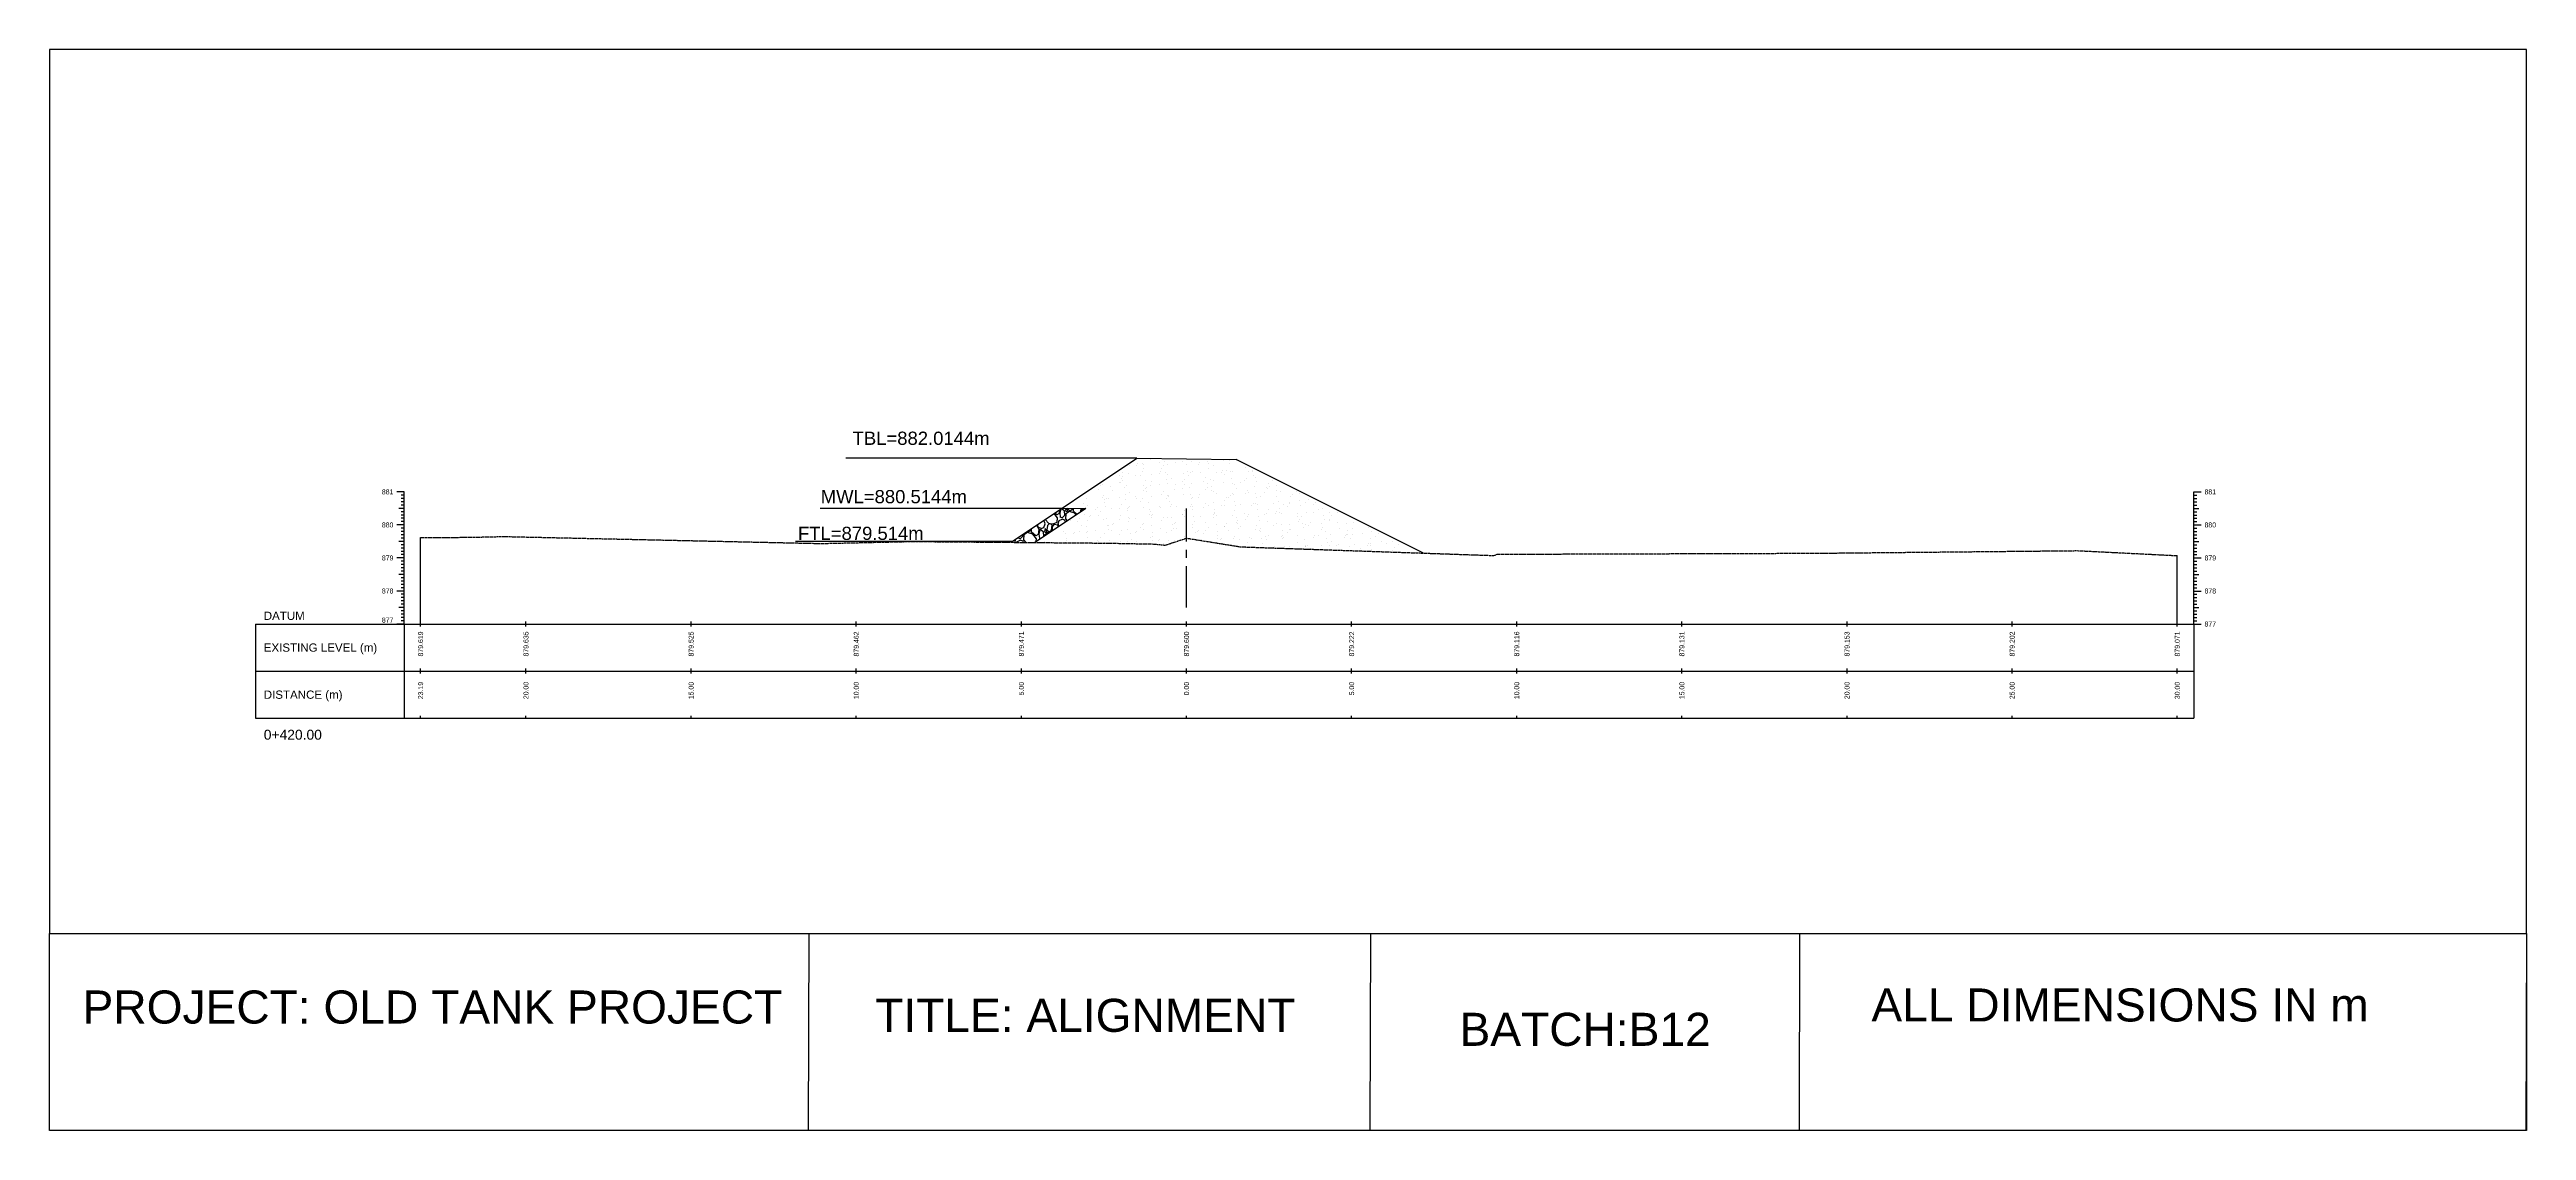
# Model space of a CAD drawing. Header units: millimetres. Extents: x 2640 to 12113, y 6003 to 13668.
# Drawn here: x 2643 to 3393, y 7991 to 8318 of the extents above; entities that cross this region are included whole.
import ezdxf
from ezdxf.enums import TextEntityAlignment as Align

# ---------------------------------------------------------------- set-up
doc = ezdxf.new("R2010")
doc.units = ezdxf.units.MM
doc.linetypes.add('CENTER', pattern=[2, 1.25, -0.25, 0.25, -0.25])
doc.linetypes.add('HIDDEN', pattern=[0.375, 0.25, -0.125])
for name, color, linetype in [('CL', 6, 'CENTER'), ('CS_Drawing', 7, 'Continuous'), ('GL', 3, 'HIDDEN')]:
    doc.layers.add(name, color=color, linetype=linetype)
doc.styles.get("Standard").update_dxf_attribs({"font": 'arial.ttf'})

msp = doc.modelspace()

# ---------------------------------------------------------------- linework, layer by layer
at = {"color": 1}
msp.add_line((2972.498, 8194.748), (2884.331, 8194.748), dxfattribs=at)
for p, q in [((2934.359, 8169.322), (2972.498, 8194.748)), ((2972.498, 8194.748), (3002.496, 8194.419)), ((3059.22, 8166.057), (3002.496, 8194.419)), ((2941.479, 8169.262), (2957.032, 8179.631)), ((2949.751, 8179.583), (2957.032, 8179.631))]:
    msp.add_line(p, q)
at = {"linetype": 'Continuous'}
for p, q in [((2968.088, 8190.539), (2968.088, 8190.539)), ((2970.008, 8190.141), (2970.008, 8190.141)), ((2970.215, 8192.425), (2970.215, 8192.425)), ((2972.325, 8192.669), (2972.325, 8192.669)), ((2972.754, 8193.137), (2972.754, 8193.137)), ((2974.119, 8190.62), (2974.119, 8190.62)), ((2974.276, 8193.254), (2974.276, 8193.254)), ((2974.356, 8192.881), (2974.356, 8192.881)), ((2974.53, 8191.559), (2974.53, 8191.559)), ((2976.576, 8194.476), (2976.576, 8194.476)), ((2979.17, 8193.414), (2979.17, 8193.414)), ((2979.325, 8190.239), (2979.325, 8190.239)), ((2979.754, 8190.708), (2979.754, 8190.708)), ((2979.797, 8191.6), (2979.797, 8191.6)), ((2980.48, 8192.672), (2980.48, 8192.672)), ((2980.798, 8193.901), (2980.798, 8193.901)), ((2981.252, 8190.451), (2981.252, 8190.451)), ((2981.779, 8192.917), (2981.779, 8192.917)), ((2984.065, 8193.574), (2984.065, 8193.574)), ((2986.158, 8193.652), (2986.158, 8193.652)), ((2986.693, 8190.149), (2986.693, 8190.149)), ((2987.521, 8192.793), (2987.521, 8192.793)), ((2987.792, 8190.728), (2987.792, 8190.728)), ((2988.778, 8190.488), (2988.778, 8190.488)), ((2988.959, 8193.734), (2988.959, 8193.734)), ((2989.311, 8190.669), (2989.311, 8190.669)), ((2991.095, 8193.016), (2991.095, 8193.016)), ((2991.524, 8193.484), (2991.524, 8193.484)), ((2991.587, 8190.309), (2991.587, 8190.309)), ((2993.853, 8193.894), (2993.853, 8193.894)), ((2994.061, 8193.07), (2994.061, 8193.07)), ((2994.235, 8191.748), (2994.235, 8191.748)), ((2995.671, 8192.72), (2995.671, 8192.72)), ((2996.481, 8190.469), (2996.481, 8190.469)), ((2998.095, 8190.586), (2998.095, 8190.586)), ((2998.524, 8191.055), (2998.524, 8191.055)), ((2998.747, 8194.054), (2998.747, 8194.054)), ((2999.575, 8190.916), (2999.575, 8190.916)), ((3000.503, 8194.089), (3000.503, 8194.089)), ((3000.549, 8193.264), (3000.549, 8193.264)), ((3000.957, 8190.639), (3000.957, 8190.639)), ((3001.376, 8190.629), (3001.376, 8190.629)), ((3005.253, 8191.896), (3005.253, 8191.896)), ((3006.27, 8190.789), (3006.27, 8190.789)), ((3007.497, 8190.916), (3007.497, 8190.916)), ((3007.548, 8190.835), (3007.548, 8190.835)), ((2957.297, 8182.691), (2957.297, 8182.691)), ((2959.679, 8186.126), (2959.679, 8186.126)), ((2960.716, 8185.446), (2960.716, 8185.446)), ((2961.398, 8186.517), (2961.398, 8186.517)), ((2961.994, 8186.875), (2961.994, 8186.875)), ((2962.191, 8182.851), (2962.191, 8182.851)), ((2962.448, 8183.425), (2962.448, 8183.425)), ((2963.213, 8182.725), (2963.213, 8182.725)), ((2964.573, 8186.286), (2964.573, 8186.286)), ((2965.238, 8184.935), (2965.238, 8184.935)), ((2967.076, 8187.498), (2967.076, 8187.498)), ((2967.085, 8183.011), (2967.085, 8183.011)), ((2967.117, 8189.509), (2967.117, 8189.509)), ((2967.554, 8187.463), (2967.554, 8187.463)), ((2967.759, 8188.569), (2967.759, 8188.569)), ((2967.983, 8187.931), (2967.983, 8187.931)), ((2968.262, 8189.217), (2968.262, 8189.217)), ((2968.716, 8185.767), (2968.716, 8185.767)), ((2968.988, 8183.702), (2968.988, 8183.702)), ((2969.467, 8186.446), (2969.467, 8186.446)), ((2970.23, 8184.515), (2970.23, 8184.515)), ((2971.98, 8183.171), (2971.98, 8183.171)), ((2972.011, 8189.669), (2972.011, 8189.669)), ((2972.238, 8182.505), (2972.238, 8182.505)), ((2973.437, 8189.549), (2973.437, 8189.549)), ((2974.134, 8182.71), (2974.134, 8182.71)), ((2974.361, 8186.606), (2974.361, 8186.606)), ((2974.554, 8185.033), (2974.554, 8185.033)), ((2974.983, 8185.502), (2974.983, 8185.502)), ((2974.984, 8188.109), (2974.984, 8188.109)), ((2975.256, 8186.044), (2975.256, 8186.044)), ((2975.43, 8184.722), (2975.43, 8184.722)), ((2976.59, 8186.566), (2976.59, 8186.566)), ((2976.874, 8183.331), (2976.874, 8183.331)), ((2976.905, 8189.829), (2976.905, 8189.829)), ((2977.008, 8187.711), (2977.008, 8187.711)), ((2979.255, 8186.766), (2979.255, 8186.766)), ((2979.812, 8183.691), (2979.812, 8183.691)), ((2980.494, 8184.762), (2980.494, 8184.762)), ((2981.524, 8188.386), (2981.524, 8188.386)), ((2981.554, 8182.604), (2981.554, 8182.604)), ((2981.698, 8187.064), (2981.698, 8187.064)), ((2981.768, 8183.491), (2981.768, 8183.491)), ((2981.799, 8189.989), (2981.799, 8189.989)), ((2981.983, 8183.072), (2981.983, 8183.072)), ((2982.153, 8183.614), (2982.153, 8183.614)), ((2982.95, 8188.618), (2982.95, 8188.618)), ((2984.008, 8185.282), (2984.008, 8185.282)), ((2984.149, 8186.926), (2984.149, 8186.926)), ((2986.172, 8185.742), (2986.172, 8185.742)), ((2986.324, 8187.81), (2986.324, 8187.81)), ((2986.662, 8183.651), (2986.662, 8183.651)), ((2986.753, 8188.278), (2986.753, 8188.278)), ((2986.854, 8186.813), (2986.854, 8186.813)), ((2987.967, 8189.406), (2987.967, 8189.406)), ((2988.421, 8185.956), (2988.421, 8185.956)), ((2988.693, 8183.891), (2988.693, 8183.891)), ((2988.867, 8182.569), (2988.867, 8182.569)), ((2989.043, 8187.086), (2989.043, 8187.086)), ((2989.325, 8182.759), (2989.325, 8182.759)), ((2991.008, 8182.852), (2991.008, 8182.852)), ((2991.556, 8183.811), (2991.556, 8183.811)), ((2992.532, 8187.793), (2992.532, 8187.793)), ((2993.215, 8188.864), (2993.215, 8188.864)), ((2993.324, 8185.38), (2993.324, 8185.38)), ((2993.753, 8185.849), (2993.753, 8185.849)), ((2993.938, 8187.246), (2993.938, 8187.246)), ((2994.689, 8188.297), (2994.689, 8188.297)), ((2994.961, 8186.232), (2994.961, 8186.232)), ((2995.135, 8184.91), (2995.135, 8184.91)), ((2995.686, 8184.81), (2995.686, 8184.81)), ((2995.778, 8188.058), (2995.778, 8188.058)), ((2996.45, 8183.971), (2996.45, 8183.971)), ((2998.832, 8187.406), (2998.832, 8187.406)), ((2998.893, 8189.845), (2998.893, 8189.845)), ((2999.59, 8183.006), (2999.59, 8183.006)), ((3000.324, 8182.951), (3000.324, 8182.951)), ((3000.753, 8183.419), (3000.753, 8183.419)), ((3001.229, 8188.574), (3001.229, 8188.574)), ((3001.344, 8184.131), (3001.344, 8184.131)), ((3001.403, 8187.252), (3001.403, 8187.252)), ((3001.857, 8183.802), (3001.857, 8183.802)), ((3002.046, 8186.862), (3002.046, 8186.862)), ((3002.778, 8185.629), (3002.778, 8185.629)), ((3003.726, 8187.566), (3003.726, 8187.566)), ((3005.094, 8188.157), (3005.094, 8188.157)), ((3005.268, 8183.986), (3005.268, 8183.986)), ((3005.523, 8188.625), (3005.523, 8188.625)), ((3005.95, 8185.057), (3005.95, 8185.057)), ((3006.239, 8184.291), (3006.239, 8184.291)), ((3007.671, 8189.594), (3007.671, 8189.594)), ((3008.125, 8186.144), (3008.125, 8186.144)), ((3008.397, 8184.079), (3008.397, 8184.079)), ((3008.406, 8188.913), (3008.406, 8188.913)), ((3008.571, 8182.757), (3008.571, 8182.757)), ((3008.62, 8187.726), (3008.62, 8187.726)), ((3009.778, 8183.199), (3009.778, 8183.199)), ((3011.133, 8184.451), (3011.133, 8184.451)), ((3011.628, 8186.037), (3011.628, 8186.037)), ((3012.094, 8185.727), (3012.094, 8185.727)), ((3012.31, 8187.109), (3012.31, 8187.109)), ((3012.523, 8186.196), (3012.523, 8186.196)), ((3013.514, 8187.886), (3013.514, 8187.886)), ((3014.665, 8186.421), (3014.665, 8186.421)), ((3014.781, 8183.055), (3014.781, 8183.055)), ((3014.839, 8185.099), (3014.839, 8185.099)), ((3016.027, 8184.611), (3016.027, 8184.611)), ((3019.094, 8183.298), (3019.094, 8183.298)), ((3019.523, 8183.766), (3019.523, 8183.766)), ((3020.921, 8184.771), (3020.921, 8184.771)), ((3021.562, 8183.991), (3021.562, 8183.991)), ((2944.655, 8174.924), (2944.344, 8175.979)), ((2944.685, 8176.206), (2945.798, 8174.987)), ((2947.131, 8174.924), (2948.338, 8175.432)), ((2948.401, 8176.765), (2947.423, 8178.031)), ((2948.211, 8177.591), (2947.594, 8178.146)), ((2948.973, 8178.035), (2948.211, 8177.591)), ((2948.338, 8175.432), (2948.401, 8176.765)), ((2948.592, 8174.924), (2948.973, 8175.94)), ((2949.06, 8179.123), (2948.973, 8178.035)), ((2948.973, 8175.94), (2949.798, 8176.321)), ((2949.472, 8179.398), (2949.163, 8178.162)), ((2949.163, 8178.162), (2949.29, 8176.956)), ((2949.798, 8176.765), (2949.29, 8176.956)), ((2949.798, 8179.496), (2949.542, 8179.444)), ((2949.798, 8179.496), (2950.433, 8178.924)), ((2950.56, 8177.464), (2949.798, 8176.765)), ((2950.687, 8176.003), (2949.798, 8176.321)), ((2950.433, 8178.924), (2950.56, 8177.464)), ((2950.835, 8175.499), (2950.687, 8176.003)), ((2950.994, 8179.591), (2950.814, 8179.051)), ((2950.814, 8179.051), (2951.005, 8178.607)), ((2950.941, 8177.972), (2950.814, 8176.448)), ((2950.814, 8176.448), (2951.36, 8175.849)), ((2952.084, 8178.67), (2950.941, 8177.972)), ((2951.005, 8178.607), (2951.64, 8178.861)), ((2951.64, 8178.861), (2951.2, 8179.593)), ((2951.443, 8179.948), (2951.443, 8179.948)), ((2951.591, 8179.595), (2951.576, 8179.496)), ((2951.576, 8179.496), (2952.211, 8178.861)), ((2953.672, 8178.162), (2952.084, 8178.67)), ((2952.211, 8178.861), (2952.973, 8179.369)), ((2952.488, 8175.882), (2952.488, 8175.882)), ((2952.973, 8179.369), (2953.001, 8179.604)), ((2953.291, 8178.734), (2953.291, 8179.606)), ((2954.31, 8177.816), (2953.291, 8178.734)), ((2954.065, 8177.652), (2953.672, 8178.162)), ((2954.37, 8175.485), (2954.37, 8175.485)), ((2955.052, 8176.556), (2955.052, 8176.556)), ((2955.449, 8179.62), (2955.361, 8178.516)), ((2955.831, 8179.432), (2955.65, 8178.709)), ((2956.148, 8179.496), (2955.831, 8179.432)), ((2956.148, 8179.496), (2956.438, 8179.234)), ((2956.18, 8181.083), (2956.18, 8181.083)), ((2956.452, 8179.018), (2956.452, 8179.018)), ((2956.626, 8177.696), (2956.626, 8177.696)), ((2957.382, 8176.042), (2957.382, 8176.042)), ((2957.509, 8180.412), (2957.509, 8180.412)), ((2958.013, 8177.051), (2958.013, 8177.051)), ((2958.442, 8177.519), (2958.442, 8177.519)), ((2959.926, 8179.265), (2959.926, 8179.265)), ((2960.467, 8179.729), (2960.467, 8179.729)), ((2960.73, 8177.536), (2960.73, 8177.536)), ((2961.413, 8178.608), (2961.413, 8178.608)), ((2962.276, 8176.202), (2962.276, 8176.202)), ((2962.72, 8181.36), (2962.72, 8181.36)), ((2962.784, 8182.257), (2962.784, 8182.257)), ((2962.894, 8180.038), (2962.894, 8180.038)), ((2963.348, 8176.588), (2963.348, 8176.588)), ((2963.869, 8182.464), (2963.869, 8182.464)), ((2964.82, 8179.425), (2964.82, 8179.425)), ((2965.442, 8175.089), (2965.442, 8175.089)), ((2967.091, 8179.588), (2967.091, 8179.588)), ((2967.17, 8176.362), (2967.17, 8176.362)), ((2967.467, 8177.299), (2967.467, 8177.299)), ((2967.773, 8180.659), (2967.773, 8180.659)), ((2969.162, 8182.38), (2969.162, 8182.38)), ((2969.616, 8178.93), (2969.616, 8178.93)), ((2969.714, 8179.585), (2969.714, 8179.585)), ((2969.784, 8179.827), (2969.784, 8179.827)), ((2969.888, 8176.865), (2969.888, 8176.865)), ((2970.062, 8175.543), (2970.062, 8175.543)), ((2970.213, 8180.295), (2970.213, 8180.295)), ((2970.244, 8176.605), (2970.244, 8176.605)), ((2972.064, 8176.522), (2972.064, 8176.522)), ((2973.451, 8181.639), (2973.451, 8181.639)), ((2974.608, 8179.745), (2974.608, 8179.745)), ((2975.884, 8181.272), (2975.884, 8181.272)), ((2976.156, 8179.207), (2976.156, 8179.207)), ((2976.33, 8177.885), (2976.33, 8177.885)), ((2976.604, 8178.656), (2976.604, 8178.656)), ((2976.783, 8177.398), (2976.783, 8177.398)), ((2976.959, 8176.682), (2976.959, 8176.682)), ((2977.212, 8177.866), (2977.212, 8177.866)), ((2979.237, 8180.076), (2979.237, 8180.076)), ((2979.502, 8179.905), (2979.502, 8179.905)), ((2979.826, 8175.781), (2979.826, 8175.781)), ((2980.508, 8176.852), (2980.508, 8176.852)), ((2981.853, 8176.842), (2981.853, 8176.842)), ((2982.424, 8181.549), (2982.424, 8181.549)), ((2982.599, 8180.227), (2982.599, 8180.227)), ((2982.965, 8180.708), (2982.965, 8180.708)), ((2983.053, 8176.777), (2983.053, 8176.777)), ((2984.212, 8175.436), (2984.212, 8175.436)), ((2984.397, 8180.065), (2984.397, 8180.065)), ((2986.186, 8177.832), (2986.186, 8177.832)), ((2986.237, 8177.646), (2986.237, 8177.646)), ((2986.747, 8177.003), (2986.747, 8177.003)), ((2986.869, 8178.903), (2986.869, 8178.903)), ((2988.554, 8180.174), (2988.554, 8180.174)), ((2988.983, 8180.643), (2988.983, 8180.643)), ((2989.291, 8180.225), (2989.291, 8180.225)), ((2989.321, 8179.119), (2989.321, 8179.119)), ((2989.593, 8177.054), (2989.593, 8177.054)), ((2989.767, 8175.731), (2989.767, 8175.731)), ((2991.641, 8177.163), (2991.641, 8177.163)), ((2992.547, 8179.883), (2992.547, 8179.883)), ((2993.229, 8180.954), (2993.229, 8180.954)), ((2993.237, 8175.217), (2993.237, 8175.217)), ((2994.185, 8180.385), (2994.185, 8180.385)), ((2995.554, 8177.745), (2995.554, 8177.745)), ((2995.589, 8181.46), (2995.589, 8181.46)), ((2995.7, 8176.901), (2995.7, 8176.901)), ((2995.861, 8179.395), (2995.861, 8179.395)), ((2995.983, 8178.213), (2995.983, 8178.213)), ((2996.035, 8178.073), (2996.035, 8178.073)), ((2996.535, 8177.323), (2996.535, 8177.323)), ((2998.007, 8180.423), (2998.007, 8180.423)), ((2998.907, 8181.935), (2998.907, 8181.935)), ((2999.079, 8180.545), (2999.079, 8180.545)), ((2999.604, 8175.096), (2999.604, 8175.096)), ((3001.429, 8177.483), (3001.429, 8177.483)), ((3002.06, 8178.952), (3002.06, 8178.952)), ((3002.129, 8181.737), (3002.129, 8181.737)), ((3002.303, 8180.415), (3002.303, 8180.415)), ((3002.553, 8175.315), (3002.553, 8175.315)), ((3002.757, 8176.965), (3002.757, 8176.965)), ((3002.982, 8175.784), (3002.982, 8175.784)), ((3003.973, 8180.705), (3003.973, 8180.705)), ((3005.007, 8177.993), (3005.007, 8177.993)), ((3005.282, 8176.076), (3005.282, 8176.076)), ((3005.964, 8177.147), (3005.964, 8177.147)), ((3006.323, 8177.643), (3006.323, 8177.643)), ((3007.324, 8180.521), (3007.324, 8180.521)), ((3007.753, 8180.99), (3007.753, 8180.99)), ((3008.421, 8181.003), (3008.421, 8181.003)), ((3008.867, 8180.865), (3008.867, 8180.865)), ((3009.025, 8179.307), (3009.025, 8179.307)), ((3009.297, 8177.242), (3009.297, 8177.242)), ((3009.471, 8175.92), (3009.471, 8175.92)), ((3011.217, 8177.803), (3011.217, 8177.803)), ((3011.642, 8178.128), (3011.642, 8178.128)), ((3012.007, 8175.564), (3012.007, 8175.564)), ((3012.325, 8179.199), (3012.325, 8179.199)), ((3013.761, 8181.025), (3013.761, 8181.025)), ((3014.324, 8178.092), (3014.324, 8178.092)), ((3014.753, 8178.56), (3014.753, 8178.56)), ((3014.796, 8175.145), (3014.796, 8175.145)), ((3015.293, 8181.649), (3015.293, 8181.649)), ((3015.565, 8179.584), (3015.565, 8179.584)), ((3015.739, 8178.262), (3015.739, 8178.262)), ((3016.112, 8177.963), (3016.112, 8177.963)), ((3016.777, 8180.77), (3016.777, 8180.77)), ((3018.003, 8180.179), (3018.003, 8180.179)), ((3018.655, 8181.186), (3018.655, 8181.186)), ((3018.685, 8181.25), (3018.685, 8181.25)), ((3021.006, 8178.123), (3021.006, 8178.123)), ((3021.156, 8177.196), (3021.156, 8177.196)), ((3021.323, 8175.662), (3021.323, 8175.662)), ((3021.752, 8176.131), (3021.752, 8176.131)), ((3021.833, 8181.926), (3021.833, 8181.926)), ((3022.008, 8180.604), (3022.008, 8180.604)), ((3022.462, 8177.154), (3022.462, 8177.154)), ((3022.734, 8175.089), (3022.734, 8175.089)), ((3023.55, 8181.346), (3023.55, 8181.346)), ((3023.777, 8178.34), (3023.777, 8178.34)), ((3024.363, 8182.23), (3024.363, 8182.23)), ((3025.06, 8175.391), (3025.06, 8175.391)), ((3025.9, 8178.283), (3025.9, 8178.283)), ((3026.094, 8180.868), (3026.094, 8180.868)), ((3026.523, 8181.337), (3026.523, 8181.337)), ((3027.516, 8179.247), (3027.516, 8179.247)), ((3028.413, 8175.008), (3028.413, 8175.008)), ((3028.73, 8179.496), (3028.73, 8179.496)), ((3029.002, 8177.431), (3029.002, 8177.431)), ((3029.176, 8176.108), (3029.176, 8176.108)), ((3030.738, 8176.372), (3030.738, 8176.372)), ((3030.777, 8175.911), (3030.777, 8175.911)), ((3030.794, 8178.443), (3030.794, 8178.443)), ((3031.42, 8177.443), (3031.42, 8177.443)), ((3033.094, 8178.439), (3033.094, 8178.439)), ((3033.307, 8175.168), (3033.307, 8175.168)), ((3035.898, 8175), (3035.898, 8175)), ((3038.201, 8175.328), (3038.201, 8175.328)), ((3040.252, 8175.44), (3040.252, 8175.44)), ((2935.648, 8169.311), (2935.691, 8170.21)), ((2936.166, 8169.307), (2936.273, 8169.59)), ((2936.273, 8169.59), (2937.098, 8169.971)), ((2936.57, 8170.796), (2936.59, 8170.606)), ((2937.098, 8170.415), (2936.59, 8170.606)), ((2937.86, 8171.114), (2937.098, 8170.415)), ((2937.987, 8169.653), (2937.098, 8169.971)), ((2937.815, 8171.627), (2937.86, 8171.114)), ((2938.094, 8169.29), (2937.987, 8169.653)), ((2938.241, 8171.622), (2938.114, 8170.098)), ((2938.114, 8170.098), (2938.857, 8169.284)), ((2939.384, 8172.32), (2938.241, 8171.622)), ((2939.363, 8172.658), (2939.511, 8172.511)), ((2940.972, 8171.812), (2939.384, 8172.32)), ((2939.511, 8172.511), (2940.273, 8173.019)), ((2940.273, 8173.019), (2940.305, 8173.286)), ((2940.591, 8172.384), (2940.591, 8173.477)), ((2941.861, 8171.241), (2940.591, 8172.384)), ((2942.051, 8170.415), (2940.972, 8171.812)), ((2942.623, 8171.685), (2941.861, 8171.241)), ((2941.902, 8169.536), (2941.902, 8169.536)), ((2942.013, 8169.618), (2942.051, 8170.415)), ((2942.112, 8174.491), (2942.75, 8173.273)), ((2942.559, 8173.908), (2942.331, 8174.637)), ((2943.448, 8173.527), (2942.559, 8173.908)), ((2942.75, 8173.273), (2942.623, 8171.685)), ((2943.131, 8173.082), (2942.813, 8171.812)), ((2942.813, 8171.812), (2942.94, 8170.606)), ((2943.295, 8170.472), (2942.94, 8170.606)), ((2943.448, 8173.146), (2943.131, 8173.082)), ((2943.448, 8173.463), (2944.337, 8173.844)), ((2943.448, 8173.146), (2944.083, 8172.574)), ((2944.083, 8172.574), (2944.21, 8171.114)), ((2944.21, 8171.114), (2944.085, 8170.999)), ((2944.337, 8173.844), (2944.655, 8174.924)), ((2944.718, 8173.463), (2944.464, 8172.701)), ((2944.464, 8172.701), (2944.655, 8172.257)), ((2944.544, 8169.563), (2944.544, 8169.563)), ((2944.591, 8171.622), (2944.566, 8171.319)), ((2945.734, 8172.32), (2944.591, 8171.622)), ((2944.655, 8172.257), (2945.29, 8172.511)), ((2945.29, 8172.511), (2944.718, 8173.463)), ((2945.417, 8174.416), (2945.226, 8173.146)), ((2945.226, 8173.146), (2945.861, 8172.511)), ((2945.861, 8174.924), (2945.417, 8174.416)), ((2945.959, 8172.248), (2945.734, 8172.32)), ((2945.798, 8174.987), (2947.131, 8174.924)), ((2946.242, 8174.924), (2945.861, 8174.924)), ((2945.861, 8172.511), (2946.623, 8173.019)), ((2946.814, 8174.606), (2946.242, 8174.924)), ((2946.623, 8173.019), (2946.814, 8174.606)), ((2946.941, 8174.035), (2947.512, 8174.86)), ((2946.941, 8172.903), (2946.941, 8174.035)), ((2947.512, 8174.86), (2948.401, 8174.606)), ((2948.009, 8173.434), (2948.009, 8173.434)), ((2948.401, 8174.606), (2948.684, 8174.065)), ((2948.83, 8174.162), (2948.592, 8174.924)), ((2950.106, 8172.448), (2950.106, 8172.448)), ((2950.812, 8171.904), (2950.812, 8171.904)), ((2950.926, 8169.317), (2950.926, 8169.317)), ((2951.084, 8169.839), (2951.084, 8169.839)), ((2951.163, 8170.451), (2951.163, 8170.451)), ((2953.243, 8171.845), (2953.243, 8171.845)), ((2953.672, 8172.313), (2953.672, 8172.313)), ((2955.001, 8172.608), (2955.001, 8172.608)), ((2955.697, 8174.523), (2955.697, 8174.523)), ((2957.08, 8174.246), (2957.08, 8174.246)), ((2957.352, 8172.181), (2957.352, 8172.181)), ((2957.523, 8172.502), (2957.523, 8172.502)), ((2957.526, 8170.859), (2957.526, 8170.859)), ((2957.629, 8169.182), (2957.629, 8169.182)), ((2959.895, 8172.768), (2959.895, 8172.768)), ((2960.243, 8169.415), (2960.243, 8169.415)), ((2960.672, 8169.883), (2960.672, 8169.883)), ((2960.745, 8169.626), (2960.745, 8169.626)), ((2961.427, 8170.698), (2961.427, 8170.698)), ((2962.523, 8169.342), (2962.523, 8169.342)), ((2962.697, 8172.093), (2962.697, 8172.093)), ((2963.62, 8174.523), (2963.62, 8174.523)), ((2963.794, 8173.201), (2963.794, 8173.201)), ((2963.884, 8174.554), (2963.884, 8174.554)), ((2964.248, 8169.751), (2964.248, 8169.751)), ((2964.789, 8172.928), (2964.789, 8172.928)), ((2965.013, 8174.621), (2965.013, 8174.621)), ((2967.105, 8171.678), (2967.105, 8171.678)), ((2967.417, 8169.502), (2967.417, 8169.502)), ((2967.787, 8172.749), (2967.787, 8172.749)), ((2969.683, 8173.088), (2969.683, 8173.088)), ((2969.696, 8169.664), (2969.696, 8169.664)), ((2970.516, 8172.093), (2970.516, 8172.093)), ((2970.788, 8170.028), (2970.788, 8170.028)), ((2972.013, 8172.192), (2972.013, 8172.192)), ((2972.312, 8169.662), (2972.312, 8169.662)), ((2972.442, 8172.66), (2972.442, 8172.66)), ((2973.466, 8173.729), (2973.466, 8173.729)), ((2974.148, 8174.8), (2974.148, 8174.8)), ((2974.467, 8174.87), (2974.467, 8174.87)), ((2974.577, 8173.248), (2974.577, 8173.248)), ((2976.619, 8170.746), (2976.619, 8170.746)), ((2976.785, 8174.435), (2976.785, 8174.435)), ((2977.056, 8172.37), (2977.056, 8172.37)), ((2977.206, 8169.822), (2977.206, 8169.822)), ((2977.23, 8171.048), (2977.23, 8171.048)), ((2979.013, 8169.762), (2979.013, 8169.762)), ((2979.442, 8170.23), (2979.442, 8170.23)), ((2979.471, 8173.408), (2979.471, 8173.408)), ((2980.523, 8168.942), (2980.523, 8168.942)), ((2981.467, 8172.44), (2981.467, 8172.44)), ((2982.1, 8169.982), (2982.1, 8169.982)), ((2982.979, 8172.798), (2982.979, 8172.798)), ((2983.325, 8174.712), (2983.325, 8174.712)), ((2983.499, 8173.39), (2983.499, 8173.39)), ((2983.783, 8174.968), (2983.783, 8174.968)), ((2983.953, 8169.94), (2983.953, 8169.94)), ((2984.365, 8173.568), (2984.365, 8173.568)), ((2986.883, 8170.993), (2986.883, 8170.993)), ((2989.259, 8173.728), (2989.259, 8173.728)), ((2989.34, 8174.849), (2989.34, 8174.849)), ((2990.221, 8172.281), (2990.221, 8172.281)), ((2990.493, 8170.216), (2990.493, 8170.216)), ((2990.783, 8172.539), (2990.783, 8172.539)), ((2991.212, 8173.007), (2991.212, 8173.007)), ((2991.888, 8170.302), (2991.888, 8170.302)), ((2992.561, 8171.973), (2992.561, 8171.973)), ((2993.244, 8173.045), (2993.244, 8173.045)), ((2994.154, 8173.888), (2994.154, 8173.888)), ((2996.489, 8174.623), (2996.489, 8174.623)), ((2996.761, 8172.558), (2996.761, 8172.558)), ((2996.782, 8170.462), (2996.782, 8170.462)), ((2996.935, 8171.236), (2996.935, 8171.236)), ((2997.783, 8170.109), (2997.783, 8170.109)), ((2998.212, 8170.577), (2998.212, 8170.577)), ((2998.922, 8174.025), (2998.922, 8174.025)), ((2999.048, 8174.048), (2999.048, 8174.048)), ((3000.237, 8172.787), (3000.237, 8172.787)), ((3001.676, 8170.622), (3001.676, 8170.622)), ((3002.075, 8171.042), (3002.075, 8171.042)), ((3003.029, 8174.9), (3003.029, 8174.9)), ((3003.203, 8173.578), (3003.203, 8173.578)), ((3003.657, 8170.128), (3003.657, 8170.128)), ((3003.929, 8168.063), (3003.929, 8168.063)), ((3003.942, 8174.208), (3003.942, 8174.208)), ((3005.212, 8168.148), (3005.212, 8168.148)), ((3005.296, 8168.166), (3005.296, 8168.166)), ((3005.979, 8169.237), (3005.979, 8169.237)), ((3006.571, 8170.782), (3006.571, 8170.782)), ((3007.236, 8170.358), (3007.236, 8170.358)), ((3008.435, 8173.093), (3008.435, 8173.093)), ((3008.836, 8174.368), (3008.836, 8174.368)), ((3009.553, 8172.886), (3009.553, 8172.886)), ((3009.925, 8172.47), (3009.925, 8172.47)), ((3009.982, 8173.354), (3009.982, 8173.354)), ((3010.197, 8170.405), (3010.197, 8170.405)), ((3010.371, 8169.083), (3010.371, 8169.083)), ((3011.465, 8170.942), (3011.465, 8170.942)), ((3011.657, 8170.218), (3011.657, 8170.218)), ((3012.339, 8171.289), (3012.339, 8171.289)), ((3013.73, 8174.528), (3013.73, 8174.528)), ((3013.815, 8167.879), (3013.815, 8167.879)), ((3014.236, 8167.928), (3014.236, 8167.928)), ((3016.194, 8174.812), (3016.194, 8174.812)), ((3016.359, 8171.102), (3016.359, 8171.102)), ((3016.465, 8172.747), (3016.465, 8172.747)), ((3016.553, 8170.456), (3016.553, 8170.456)), ((3016.64, 8171.425), (3016.64, 8171.425)), ((3016.982, 8170.925), (3016.982, 8170.925)), ((3017.094, 8167.975), (3017.094, 8167.975)), ((3018.017, 8172.269), (3018.017, 8172.269)), ((3018.624, 8174.688), (3018.624, 8174.688)), ((3018.7, 8173.34), (3018.7, 8173.34)), ((3018.709, 8168.039), (3018.709, 8168.039)), ((3019.007, 8173.134), (3019.007, 8173.134)), ((3021.17, 8169.286), (3021.17, 8169.286)), ((3021.253, 8171.262), (3021.253, 8171.262)), ((3022.908, 8173.767), (3022.908, 8173.767)), ((3023.362, 8170.317), (3023.362, 8170.317)), ((3023.518, 8174.848), (3023.518, 8174.848)), ((3023.553, 8168.027), (3023.553, 8168.027)), ((3023.603, 8168.199), (3023.603, 8168.199)), ((3023.634, 8168.252), (3023.634, 8168.252)), ((3023.982, 8168.495), (3023.982, 8168.495)), ((3024.378, 8174.32), (3024.378, 8174.32)), ((3026.006, 8170.705), (3026.006, 8170.705)), ((3026.147, 8171.422), (3026.147, 8171.422)), ((3027.531, 8171.338), (3027.531, 8171.338)), ((3028.323, 8173.233), (3028.323, 8173.233)), ((3028.497, 8168.359), (3028.497, 8168.359)), ((3028.752, 8173.701), (3028.752, 8173.701)), ((3029.63, 8172.658), (3029.63, 8172.658)), ((3029.902, 8170.593), (3029.902, 8170.593)), ((3030.076, 8169.271), (3030.076, 8169.271)), ((3030.752, 8168.462), (3030.752, 8168.462)), ((3031.041, 8171.582), (3031.041, 8171.582)), ((3031.435, 8169.533), (3031.435, 8169.533)), ((3033.006, 8168.275), (3033.006, 8168.275)), ((3033.391, 8168.519), (3033.391, 8168.519)), ((3033.891, 8173.389), (3033.891, 8173.389)), ((3035.323, 8170.803), (3035.323, 8170.803)), ((3035.752, 8171.272), (3035.752, 8171.272)), ((3035.935, 8171.742), (3035.935, 8171.742)), ((3036.17, 8172.935), (3036.17, 8172.935)), ((3036.344, 8171.613), (3036.344, 8171.613)), ((3036.798, 8168.163), (3036.798, 8168.163)), ((3037.113, 8170.513), (3037.113, 8170.513)), ((3037.777, 8173.481), (3037.777, 8173.481)), ((3037.795, 8171.584), (3037.795, 8171.584)), ((3038.286, 8168.679), (3038.286, 8168.679)), ((3040.266, 8167.53), (3040.266, 8167.53)), ((3040.829, 8171.902), (3040.829, 8171.902)), ((3042.323, 8168.374), (3042.323, 8168.374)), ((3042.612, 8173.955), (3042.612, 8173.955)), ((3042.752, 8168.842), (3042.752, 8168.842)), ((3043.066, 8170.505), (3043.066, 8170.505)), ((3043.18, 8168.839), (3043.18, 8168.839)), ((3043.338, 8168.44), (3043.338, 8168.44)), ((3043.473, 8172.565), (3043.473, 8172.565)), ((3044.776, 8171.052), (3044.776, 8171.052)), ((3045.724, 8172.062), (3045.724, 8172.062)), ((3046.626, 8169.582), (3046.626, 8169.582)), ((3048.074, 8168.999), (3048.074, 8168.999)), ((3049.606, 8170.782), (3049.606, 8170.782)), ((3049.78, 8169.46), (3049.78, 8169.46)), ((3050.53, 8167.777), (3050.53, 8167.777)), ((3051.776, 8168.622), (3051.776, 8168.622)), ((3052.968, 8169.159), (3052.968, 8169.159)), ((3025.074, 8167.482), (3025.074, 8167.482)), ((3043.512, 8167.118), (3043.512, 8167.118)), ((3049.751, 8166.413), (3049.751, 8166.413)), ((3049.848, 8166.706), (3049.848, 8166.706)), ((3056.775, 8166.287), (3056.775, 8166.287)), ((3058.776, 8166.193), (3058.776, 8166.193))]:
    msp.add_line(p, q, dxfattribs=at)
at = {"color": 4}
msp.add_line((2949.751, 8179.583), (2876.584, 8179.583), dxfattribs=at)
at = {"color": 6}
msp.add_line((2934.772, 8169.598), (2869.106, 8169.598), dxfattribs=at)
for points in [[(2643.227, 8050.961), (3393.227, 8050.961), (3393.227, 8318.473), (2643.227, 8318.473)], [(2643.227, 8050.961), (3393.227, 8050.961), (3393.227, 7991.301), (2643.227, 7991.301)], [(2873.227, 8050.961), (3043.227, 8050.961), (3043.048, 7991.301), (2873.048, 7991.301)], [(3173.227, 8050.961), (3393.227, 8050.961), (3393.076, 7991.301), (3173.076, 7991.301)]]:
    msp.add_lwpolyline(points, close=True)
at = {"layer": 'CL', "ltscale": 10}
msp.add_line((2987.497, 8149.583), (2987.497, 8179.583), dxfattribs=at)
at = {"layer": 'CS_Drawing'}
for p, q in [((2750.597, 8184.583), (2748.347, 8184.583)), ((2750.597, 8184.583), (2749.022, 8184.583)), ((2750.597, 8183.583), (2749.697, 8183.583)), ((2750.597, 8182.583), (2749.697, 8182.583)), ((2750.597, 8144.583), (2750.597, 8184.583)), ((3292.497, 8184.583), (3294.747, 8184.583)), ((3292.497, 8184.583), (3294.072, 8184.583)), ((3292.497, 8144.583), (3292.497, 8184.583)), ((3292.497, 8183.583), (3293.397, 8183.583)), ((3292.497, 8182.583), (3293.397, 8182.583)), ((2750.597, 8179.583), (2749.022, 8179.583)), ((2750.597, 8181.583), (2749.697, 8181.583)), ((2750.597, 8180.583), (2749.697, 8180.583)), ((2750.597, 8179.583), (2749.697, 8179.583)), ((2750.597, 8178.583), (2749.697, 8178.583)), ((2750.597, 8177.583), (2749.697, 8177.583)), ((2750.597, 8176.583), (2749.697, 8176.583)), ((2750.597, 8175.583), (2749.697, 8175.583)), ((3292.497, 8181.583), (3293.397, 8181.583)), ((3292.497, 8180.583), (3293.397, 8180.583)), ((3292.497, 8179.583), (3294.072, 8179.583)), ((3292.497, 8179.583), (3293.397, 8179.583)), ((3292.497, 8178.583), (3293.397, 8178.583)), ((3292.497, 8177.583), (3293.397, 8177.583)), ((3292.497, 8176.583), (3293.397, 8176.583)), ((3292.497, 8175.583), (3293.397, 8175.583)), ((2750.597, 8174.583), (2748.347, 8174.583)), ((2750.597, 8174.583), (2749.022, 8174.583)), ((2750.597, 8169.583), (2749.022, 8169.583)), ((2750.597, 8174.583), (2749.697, 8174.583)), ((2750.597, 8173.583), (2749.697, 8173.583)), ((2750.597, 8172.583), (2749.697, 8172.583)), ((2750.597, 8171.583), (2749.697, 8171.583)), ((2750.597, 8170.583), (2749.697, 8170.583)), ((2750.597, 8169.583), (2749.697, 8169.583)), ((2750.597, 8168.583), (2749.697, 8168.583)), ((2750.597, 8167.583), (2749.697, 8167.583)), ((2755.597, 8144.583), (2755.597, 8170.773)), ((3292.497, 8174.583), (3294.747, 8174.583)), ((3292.497, 8174.583), (3294.072, 8174.583)), ((3292.497, 8174.583), (3293.397, 8174.583)), ((3292.497, 8173.583), (3293.397, 8173.583)), ((3292.497, 8172.583), (3293.397, 8172.583)), ((3292.497, 8171.583), (3293.397, 8171.583)), ((3292.497, 8170.583), (3293.397, 8170.583)), ((3292.497, 8169.583), (3294.072, 8169.583)), ((3292.497, 8169.583), (3293.397, 8169.583)), ((3292.497, 8168.583), (3293.397, 8168.583)), ((3292.497, 8167.583), (3293.397, 8167.583)), ((2750.597, 8164.583), (2748.347, 8164.583)), ((2750.597, 8164.583), (2749.022, 8164.583)), ((2750.597, 8166.583), (2749.697, 8166.583)), ((2750.597, 8165.583), (2749.697, 8165.583)), ((2750.597, 8164.583), (2749.697, 8164.583)), ((2750.597, 8163.583), (2749.697, 8163.583)), ((2750.597, 8162.583), (2749.697, 8162.583)), ((2750.597, 8161.583), (2749.697, 8161.583)), ((2750.597, 8160.583), (2749.697, 8160.583)), ((3287.497, 8144.583), (3287.497, 8165.293)), ((3292.497, 8166.583), (3293.397, 8166.583)), ((3292.497, 8165.583), (3293.397, 8165.583)), ((3292.497, 8164.583), (3294.747, 8164.583)), ((3292.497, 8164.583), (3294.072, 8164.583)), ((3292.497, 8164.583), (3293.397, 8164.583)), ((3292.497, 8163.583), (3293.397, 8163.583)), ((3292.497, 8162.583), (3293.397, 8162.583)), ((3292.497, 8161.583), (3293.397, 8161.583)), ((3292.497, 8160.583), (3293.397, 8160.583)), ((2750.597, 8154.583), (2748.347, 8154.583)), ((2750.597, 8159.583), (2749.022, 8159.583)), ((2750.597, 8154.583), (2749.022, 8154.583)), ((2750.597, 8159.583), (2749.697, 8159.583)), ((2750.597, 8158.583), (2749.697, 8158.583)), ((2750.597, 8157.583), (2749.697, 8157.583)), ((2750.597, 8156.583), (2749.697, 8156.583)), ((2750.597, 8155.583), (2749.697, 8155.583)), ((2750.597, 8154.583), (2749.697, 8154.583)), ((2750.597, 8153.583), (2749.697, 8153.583)), ((2750.597, 8152.583), (2749.697, 8152.583)), ((3292.497, 8159.583), (3294.072, 8159.583)), ((3292.497, 8159.583), (3293.397, 8159.583)), ((3292.497, 8158.583), (3293.397, 8158.583)), ((3292.497, 8157.583), (3293.397, 8157.583)), ((3292.497, 8156.583), (3293.397, 8156.583)), ((3292.497, 8155.583), (3293.397, 8155.583)), ((3292.497, 8154.583), (3294.747, 8154.583)), ((3292.497, 8154.583), (3294.072, 8154.583)), ((3292.497, 8154.583), (3293.397, 8154.583)), ((3292.497, 8153.583), (3293.397, 8153.583)), ((3292.497, 8152.583), (3293.397, 8152.583)), ((2750.597, 8149.583), (2749.022, 8149.583)), ((2750.597, 8151.583), (2749.697, 8151.583)), ((2750.597, 8150.583), (2749.697, 8150.583)), ((2750.597, 8149.583), (2749.697, 8149.583)), ((2750.597, 8148.583), (2749.697, 8148.583)), ((2750.597, 8147.583), (2749.697, 8147.583)), ((2750.597, 8146.583), (2749.697, 8146.583)), ((2750.597, 8145.583), (2749.697, 8145.583)), ((2755.597, 8143.833), (2755.597, 8145.333)), ((2787.497, 8143.833), (2787.497, 8145.333)), ((2837.497, 8143.833), (2837.497, 8145.333)), ((2887.497, 8143.833), (2887.497, 8145.333)), ((2937.497, 8143.833), (2937.497, 8145.333)), ((2987.497, 8143.833), (2987.497, 8145.333)), ((3037.497, 8143.833), (3037.497, 8145.333)), ((3087.497, 8143.833), (3087.497, 8145.333)), ((3137.497, 8143.833), (3137.497, 8145.333)), ((3187.497, 8143.833), (3187.497, 8145.333)), ((3237.497, 8143.833), (3237.497, 8145.333)), ((3287.497, 8143.833), (3287.497, 8145.333)), ((3292.497, 8151.583), (3293.397, 8151.583)), ((3292.497, 8150.583), (3293.397, 8150.583)), ((3292.497, 8149.583), (3294.072, 8149.583)), ((3292.497, 8149.583), (3293.397, 8149.583)), ((3292.497, 8148.583), (3293.397, 8148.583)), ((3292.497, 8147.583), (3293.397, 8147.583)), ((3292.497, 8146.583), (3293.397, 8146.583)), ((3292.497, 8145.583), (3293.397, 8145.583)), ((2705.597, 8144.583), (2750.597, 8144.583)), ((2705.597, 8144.583), (2705.597, 8116.083)), ((2750.597, 8144.583), (2748.347, 8144.583)), ((2750.597, 8144.583), (2749.022, 8144.583)), ((2750.597, 8144.583), (2749.697, 8144.583)), ((2750.597, 8144.583), (3292.497, 8144.583)), ((2750.597, 8144.583), (2750.597, 8116.083)), ((3292.497, 8144.583), (3294.747, 8144.583)), ((3292.497, 8144.583), (3294.072, 8144.583)), ((3292.497, 8144.583), (3293.397, 8144.583)), ((3292.497, 8144.583), (3292.497, 8116.083)), ((2705.597, 8130.333), (2750.597, 8130.333)), ((2750.597, 8130.333), (3292.497, 8130.333)), ((2750.597, 8130.333), (3292.497, 8130.333)), ((2755.597, 8129.583), (2755.597, 8131.083)), ((2787.497, 8129.583), (2787.497, 8131.083)), ((2837.497, 8129.583), (2837.497, 8131.083)), ((2887.497, 8129.583), (2887.497, 8131.083)), ((2937.497, 8129.583), (2937.497, 8131.083)), ((2987.497, 8129.583), (2987.497, 8131.083)), ((3037.497, 8129.583), (3037.497, 8131.083)), ((3087.497, 8129.583), (3087.497, 8131.083)), ((3137.497, 8129.583), (3137.497, 8131.083)), ((3187.497, 8129.583), (3187.497, 8131.083)), ((3237.497, 8129.583), (3237.497, 8131.083)), ((3287.497, 8129.583), (3287.497, 8131.083)), ((2705.597, 8116.083), (2750.597, 8116.083)), ((2750.597, 8116.083), (3292.497, 8116.083)), ((2755.597, 8116.083), (2755.597, 8116.833)), ((2787.497, 8116.083), (2787.497, 8116.833)), ((2837.497, 8116.083), (2837.497, 8116.833)), ((2887.497, 8116.083), (2887.497, 8116.833)), ((2937.497, 8116.083), (2937.497, 8116.833)), ((2987.497, 8116.083), (2987.497, 8116.833)), ((3037.497, 8116.083), (3037.497, 8116.833)), ((3087.497, 8116.083), (3087.497, 8116.833)), ((3137.497, 8116.083), (3137.497, 8116.833)), ((3187.497, 8116.083), (3187.497, 8116.833)), ((3237.497, 8116.083), (3237.497, 8116.833)), ((3287.497, 8116.083), (3287.497, 8116.833))]:
    msp.add_line(p, q, dxfattribs=at)
at = {"layer": 'GL'}
msp.add_lwpolyline([(2755.597, 8170.773), (2770.507, 8170.843), (2780.656, 8171.083), (2876.726, 8168.963), (2904.64, 8169.573), (2963.742, 8169.073), (2977.675, 8168.803), (2981.057, 8168.463), (2987.494, 8170.583), (3003.94, 8167.953), (3080.591, 8165.323), (3081.606, 8165.723), (3178.2, 8166.023), (3257.297, 8166.803), (3287.497, 8165.293)], dxfattribs=at)

# ---------------------------------------------------------------- texts
at = {"color": 1, "insert": (2927.869, 8202.816), "char_height": 4, "attachment_point": 3}
msp.add_mtext_dynamic_manual_height_columns('TBL=882.0144m', width=39.40702, gutter_width=20, heights=[0], dxfattribs=at)
at = {"color": 4, "insert": (2921.008, 8185.144), "char_height": 4, "attachment_point": 3}
msp.add_mtext_dynamic_manual_height_columns('MWL=880.5144m', width=39.40702, gutter_width=20, heights=[0], dxfattribs=at)
at = {"color": 6, "insert": (2907.895, 8174.038), "char_height": 4, "attachment_point": 3}
msp.add_mtext_dynamic_manual_height_columns('FTL=879.514m', width=39.40702, gutter_width=20, heights=[0], dxfattribs=at)
at = {"char_height": 10, "attachment_point": 1}
for s, insert in [('PROJECT: OLD TANK PROJECT', (2653.227, 8033.661)), ('ALL DIMENSIONS IN m', (3194.878, 8034.282)), ('TITLE: ALIGNMENT', (2893.227, 8031.146)), ('BATCH:B12', (3070.167, 8026.911))]:
    msp.add_mtext_dynamic_manual_height_columns(s, width=240, gutter_width=500, heights=[0], dxfattribs=dict(at, insert=insert))
at = {"layer": 'CS_Drawing'}
for s, p in [('881', (2747.347, 8184.583)), ('880', (2747.347, 8174.583)), ('879', (2747.347, 8164.583)), ('878', (2747.347, 8154.583))]:
    msp.add_text(s, height=1.5, dxfattribs=at).set_placement(p, align=Align.MIDDLE_RIGHT)
for s, height, p in [('881', 1.5, (3295.747, 8184.583)), ('880', 1.5, (3295.747, 8174.583)), ('879', 1.5, (3295.747, 8164.583)), ('878', 1.5, (3295.747, 8154.583)), ('DATUM', 2.5, (2708.097, 8147.083)), ('877', 1.5, (3295.747, 8144.583)), ('877', 1.5, (3295.747, 8144.583)), ('EXISTING LEVEL (m)', 2.5, (2708.097, 8137.458)), ('DISTANCE (m)', 2.5, (2708.097, 8123.208)), ('0+420.00', 3, (2708.097, 8111.083))]:
    msp.add_text(s, height=height, dxfattribs=at).set_placement(p, align=Align.MIDDLE_LEFT)
msp.add_text('877', height=1.5, dxfattribs=at).set_placement((2747.347, 8145.033), align=Align.RIGHT)
for s, p in [('879.619', (2755.597, 8142.333)), ('879.635', (2787.497, 8142.333)), ('879.525', (2837.497, 8142.333)), ('879.462', (2887.497, 8142.333)), ('879.471', (2937.497, 8142.333)), ('879.600', (2987.497, 8142.333)), ('879.222', (3037.497, 8142.333)), ('879.116', (3087.497, 8142.333)), ('879.131', (3137.497, 8142.333)), ('879.153', (3187.497, 8142.333)), ('879.202', (3237.497, 8142.333)), ('879.071', (3287.497, 8142.333)), ('23.19', (2755.597, 8127.083)), ('20.00', (2787.497, 8127.083)), ('15.00', (2837.497, 8127.083)), ('10.00', (2887.497, 8127.083)), ('5.00', (2937.497, 8127.083)), ('0.00', (2987.497, 8127.083)), ('5.00', (3037.497, 8127.083)), ('10.00', (3087.497, 8127.083)), ('15.00', (3137.497, 8127.083)), ('20.00', (3187.497, 8127.083)), ('25.00', (3237.497, 8127.083)), ('30.00', (3287.497, 8127.083))]:
    msp.add_text(s, height=1.5, rotation=90, dxfattribs=at).set_placement(p, align=Align.MIDDLE_RIGHT)

doc.saveas('drawing.dxf')
